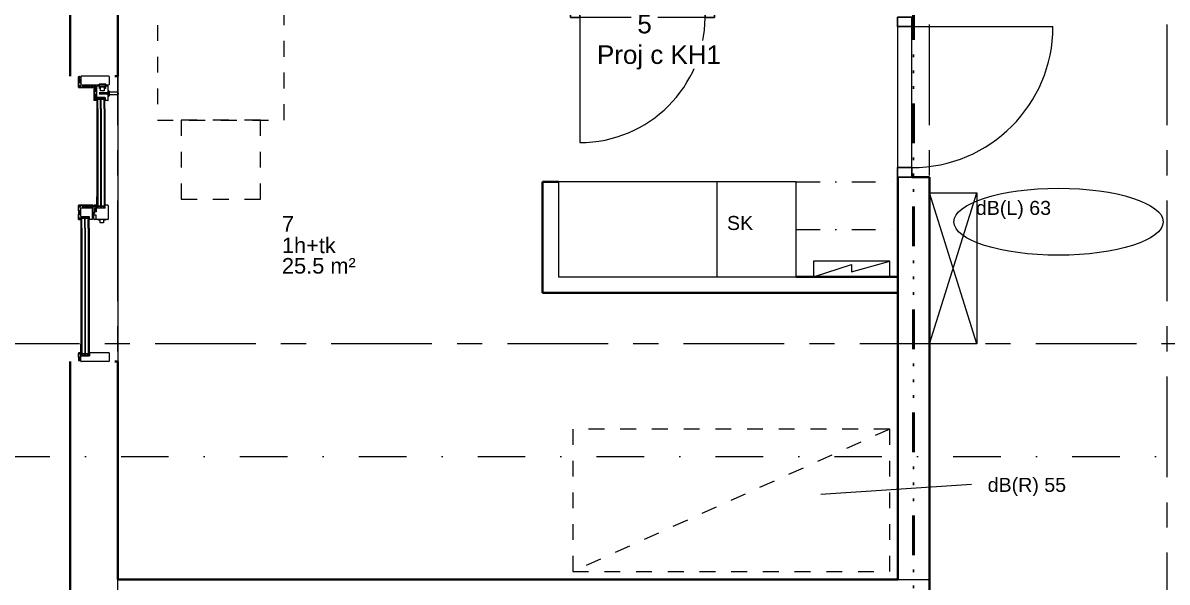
# Model space of a CAD drawing. Header units: millimetres. Extents: x -46592 to 140440, y -36427 to 76663.
# Drawn here: x 30995 to 38214, y 45902 to 49432 of the extents above; entities that cross this region are included whole.
import ezdxf

# ---------------------------------------------------------------- set-up
doc = ezdxf.new("R2010")
doc.units = ezdxf.units.MM
for name, pattern in [('Dash', [317.5, 158.75, -158.75]), ('Grid Line', [1111.25, 635, -158.75, 158.75, -158.75]), ('Katkoviiva 2mm', [200, 100, -100]), ('PALOALUE', [650, 250, -100, 0, -100, 0, -100, 0, -100]), ('Pistekatko 3_2_mm', [350, 150, -100, 0, -100]), ('Pistekatko 6_4_5_mm', [750, 300, -225, 0, -225])]:
    doc.linetypes.add(name, pattern=pattern)
for name, color, linetype, lineweight in [('AR-A_MERKINNÄT', 8, 'Continuous', 18), ('AR-A_MERKINNÄT-1', 8, 'Dash', 18), ('AR-A_MERKINNÄT-4', 8, 'PALOALUE', 50), ('AR-C_APUVIIVA', 1, 'Continuous', 18), ('AR-C_APUVIIVA-1', 1, 'Pistekatko 3_2_mm', 18), ('AR-C_APUVIIVA-3', 1, 'Katkoviiva 2mm', 18), ('AR-J_LEIKKMERK-2', 6, 'Pistekatko 6_4_5_mm', 9), ('AR-T_TEKSTI-HNRO', 3, 'Continuous', 9), ('AR-V_ARKKIT_TXT-1', 7, 'Continuous', 9), ('AR-V_ARKKIT_TXT-2', 250, 'Continuous', 9), ('AR-X1_EROHUTVIIVA', 11, 'Continuous', 18), ('AR-X2_OHUTVIIVA', 9, 'Continuous', 18), ('AR-Y_MODVIIVA-1', 8, 'Grid Line', 9), ('AR1235_VP', 6, 'Continuous', 18), ('AR1241_US-1', 1, 'Continuous', 35), ('AR1243_ULKOOVI', 3, 'Continuous', 18), ('AR1243_ULKOOVI-1', 3, 'Continuous', 25), ('AR1311_VS', 2, 'Continuous', 18), ('AR1311_VS-1', 2, 'Continuous', 35), ('AR23_SÄHKÖ-OSA-3', 6, 'Continuous', 9)]:
    doc.layers.add(name, color=color, linetype=linetype, lineweight=lineweight)
doc.styles.add('Arial', font='arial.ttf', dxfattribs={"height": 117.10189})
doc.styles.add('Arial_2', font='arial.ttf', dxfattribs={"height": 98.353293})
doc.styles.add('Arial_5', font='arial.ttf', dxfattribs={"height": 88.517964})

# ---------------------------------------------------------------- blocks, each defined once
blk = doc.blocks.new('SD CLEAR SLIDING TYPE A - Black _RAL 9011__Ext_ _ Chestnut Stained Wood_Int_-1707675-04 2_ krs')
at = {"layer": 'AR-A_MERKINNÄT'}
for p, q in [((-636.5, 94.8), (-636.5, 144.8)), ((-616.5, 144.8), (-616.5, 94.8)), ((-735, 93.5), (-735, -81.5)), ((-684, 96.5), (-732, 96.5)), ((-685, 73.2), (-685, 31.2)), ((-685, 73.2), (-681, 73.2)), ((-681, 73.2), (-681, 93.5)), ((-674, 73.3), (-681, 73.3)), ((-681, 73.3), (-681, 31.3)), ((-681, 73.3), (-674, 73.3)), ((-681, 31.3), (-681, 73.3)), ((-668, 69.8), (-674, 73.3)), ((-674, 73.3), (-668, 69.8)), ((-672, 86.8), (-672, 73.5)), ((-672, 73.5), (-664, 71.3)), ((-591.2, 88.8), (-670, 88.8)), ((-591.2, 88.8), (-670, 88.8)), ((-644, 88.8), (-644, 91.8)), ((-609, 88.8), (-644, 88.8)), ((-641, 94.8), (-612, 94.8)), ((-609, 91.8), (-609, 88.8)), ((-584, 88.8), (-591.2, 88.8)), ((-584, 88.8), (-591.2, 88.8)), ((-582, 86.8), (-582, 70.8)), ((1011, 93.4), (1011, -29.3)), ((1062, 96.5), (1014.1, 96.5)), ((1065, 93.5), (1065, -81.5)), ((-681, 31.2), (-685, 31.2)), ((-681, 31.3), (-674, 31.3)), ((-674, 31.3), (-681, 31.3)), ((-681, -81.5), (-681, 31.2)), ((-674, 31.3), (-668, 34.8)), ((-668, 34.8), (-674, 31.3)), ((-672.7, 13.8), (-639.7, 13.8)), ((-672.7, 13.8), (-672.7, -1.7)), ((-664, 33.3), (-672, 31.2)), ((-664, 33.3), (-672, 31.2)), ((-672, 31.2), (-672, 18.8)), ((-671.1, 12.4), (-671.1, 7)), ((-660.1, 12.4), (-671.1, 12.4)), ((-671.1, 7), (-668.5, 7)), ((-669, 15.8), (-603, 15.8)), ((-668, 34.8), (-668, 69.8)), ((-668, 69.8), (-668, 34.8)), ((-668, 6.5), (-668, 0.3)), ((-664, 71.3), (-656.5, 71.3)), ((-656.5, 68.3), (-664, 68.3)), ((-664, 68.3), (-664, 63.3)), ((-664, 63.3), (-642, 63.3)), ((-664, 41.3), (-664, 36.3)), ((-642, 41.3), (-664, 41.3)), ((-664, 41.3), (-664, 36.3)), ((-664, 36.3), (-656.5, 36.3)), ((-664, 36.3), (-656.5, 36.3)), ((-656.5, 33.3), (-664, 33.3)), ((-656.5, 33.3), (-664, 33.3)), ((-660.1, 0.3), (-660.1, 12.4)), ((-659.4, 15.8), (-659.4, 13.8)), ((-641.1, 12.2), (-658.7, 12.2)), ((-658.7, 12.2), (-658.7, -0.2)), ((-656.5, 71.3), (-656.5, 68.3)), ((-656.5, 36.3), (-656.5, 33.3)), ((-656.5, 36.3), (-656.5, 33.3)), ((-651.8, 9.3), (-653.6, 7.5)), ((-653.6, 7.5), (-646.2, 7.5)), ((-651.8, 15.8), (-651.8, 9.3)), ((-651.8, 9.3), (-648, 9.3)), ((-648, 15.8), (-648, 9.3)), ((-648, 9.3), (-646.2, 7.5)), ((-642, 63.3), (-642, 41.3)), ((-641.1, -0.2), (-641.1, 12.2)), ((-640.5, 7.3), (-640.5, -1.7)), ((-640.4, 15.8), (-640.4, 13.8)), ((-639.7, 13.8), (-639.7, 9.4)), ((-621.7, 9.3), (-621.7, 13.8)), ((-621.7, 13.8), (-601.3, 13.8)), ((-621.5, 15.8), (-621.5, 13.8)), ((-602.7, 12.4), (-620.5, 12.4)), ((-620.5, 12.4), (-620.5, 9.3)), ((-613.9, 9.3), (-615.7, 7.5)), ((-615.7, 7.5), (-608.3, 7.5)), ((-613.9, 15.8), (-613.9, 9.3)), ((-613.9, 9.3), (-610.1, 9.3)), ((-612.5, -1.7), (-612.5, 7.3)), ((-610.1, 15.8), (-610.1, 9.3)), ((-610.1, 9.3), (-608.3, 7.5)), ((-602.7, -0.2), (-602.7, 12.4)), ((-602.5, 13.8), (-602.5, 15.9)), ((-601.3, 13.8), (-601.3, -0.2)), ((-601.3, 12.3), (-591, 12.3)), ((-590.6, 11.1), (-601.3, 11.1)), ((-600, 18.4), (-600, 70.8)), ((-600, 18.4), (-600, 70.8)), ((-600, 70.8), (-581.8, 70.8)), ((-591, 13.8), (-591, 12.3)), ((-591, 13.8), (-582, 13.8)), ((-590.6, 8), (-590.6, 11.1)), ((-583.5, 8), (-590.6, 8)), ((-590, 68.8), (-590, 70.8)), ((-581.8, 68.8), (-590, 68.8)), ((-583.5, -0.2), (-583.5, 8)), ((-582, 13.8), (-582, -1.2)), ((-581.8, 70.8), (-581.8, 68.8)), ((80, 12.4), (80, -1.1)), ((81.5, 13.9), (89, 13.9)), ((81.5, 12.5), (87.4, 12.5)), ((81.5, 9.8), (81.5, 12.5)), ((81.5, 0.4), (81.5, 7.3)), ((87.4, 9.3), (82, 9.3)), ((82, 7.8), (87.9, 7.8)), ((87.4, 12.5), (87.4, 9.3)), ((88.9, 8.8), (88.9, 10.4)), ((89, 13.9), (89, 12.4)), ((99.1, 12.4), (89, 12.4)), ((89.4, 10.9), (98.5, 10.9)), ((98, 70.8), (98, 17.8)), ((99, 10.4), (99, 0.4)), ((121, 15.8), (100, 15.8)), ((100.2, 13.8), (100.2, 15.8)), ((119.2, 13.8), (100.2, 13.8)), ((100.5, 12.5), (118.5, 12.5)), ((100.5, 0.4), (100.5, 12.5)), ((107.8, 9.3), (106, 7.5)), ((106, 7.5), (113.4, 7.5)), ((107.8, 15.8), (107.8, 9.3)), ((107.8, 9.3), (111.6, 9.3)), ((111.6, 15.8), (111.6, 9.3)), ((111.6, 9.3), (113.4, 7.5)), ((115.2, 6.6), (115.2, 0.4)), ((118.5, 7.1), (115.7, 7.1)), ((116.7, 0.4), (116.7, 5.7)), ((116.7, 5.7), (118.9, 5.7)), ((118.5, 12.5), (118.5, 7.1)), ((119.2, 15.8), (119.2, 13.8)), ((119.9, 6.7), (119.9, 12.9)), ((121, 15.8), (121, -0.1)), ((140, 10.7), (170, 10.7)), ((140, -1.1), (140, 10.7)), ((-681, -26.5), (-677, -26.5)), ((-681, -34.1), (-672.5, -34.1)), ((-681, -37.9), (-672.5, -37.9)), ((-677, -45.5), (-681, -45.5)), ((-681, -53.1), (-677, -53.1)), ((-681, -60.7), (-672.5, -60.7)), ((-681, -64.5), (-672.5, -64.5)), ((-677, -72.1), (-681, -72.1)), ((-677, -8), (-677, -16)), ((-677, -16), (-670.8, -16)), ((-677, -26.5), (-677, -45.5)), ((-677, -53.1), (-677, -72.1)), ((-665, -7), (-676, -7)), ((-666.6, -25.6), (-676, -25.6)), ((-676, -46.4), (-666.6, -46.4)), ((-666.6, -52.2), (-676, -52.2)), ((-675.5, -45), (-675.5, -27)), ((-675.5, -27), (-666.6, -27)), ((-666.6, -45), (-675.5, -45)), ((-675.5, -71.6), (-675.5, -53.6)), ((-675.5, -53.6), (-666.6, -53.6)), ((-666.6, -71.6), (-675.5, -71.6)), ((-672.7, -1.7), (-582.5, -1.7)), ((-672.5, -34.1), (-670.7, -32.3)), ((-672.5, -37.9), (-672.5, -34.1)), ((-672.5, -37.9), (-670.7, -39.7)), ((-672.5, -60.7), (-670.7, -58.9)), ((-672.5, -64.5), (-672.5, -60.7)), ((-672.5, -64.5), (-670.7, -66.3)), ((-670.8, -16), (-670.8, -9.1)), ((-670.7, -39.7), (-670.7, -32.3)), ((-670.7, -66.3), (-670.7, -58.9)), ((-670.3, -8.6), (-666.6, -8.6)), ((-667.5, -0.2), (-660.6, -0.2)), ((-666.1, -9.1), (-666.1, -25.1)), ((-666.1, -27.5), (-666.1, -44.5)), ((-666.1, -46.9), (-666.1, -51.7)), ((-666.1, -54.1), (-666.1, -71.1)), ((-664.5, -98), (-664.5, -7.5)), ((-658.7, -0.2), (-641.1, -0.2)), ((-644, -1.2), (-609, -1.2)), ((-612.5, -0.2), (-602.7, -0.2)), ((-601.3, -0.2), (-583.5, -0.2)), ((80, -7.5), (80, -98.5)), ((80.5, -1.6), (119, -1.6)), ((91.5, -7), (80.5, -7)), ((81.6, -8.6), (86.3, -8.6)), ((81.6, -8.6), (81.6, -25.1)), ((81.6, -27.5), (81.6, -44.5)), ((81.6, -46.9), (81.6, -51.6)), ((81.6, -54), (81.6, -71.5)), ((81.6, -71.5), (91, -71.5)), ((98.5, -0.1), (82, -0.1)), ((82.1, -25.6), (92.5, -25.6)), ((82.1, -27), (91, -27)), ((82.1, -45), (91, -45)), ((82.1, -46.4), (92.5, -46.4)), ((82.1, -52.1), (91.5, -52.1)), ((82.1, -53.5), (91, -53.5)), ((85.9, -32.1), (85.9, -39.9)), ((85.9, -32.1), (88, -34.3)), ((85.9, -39.9), (88, -37.7)), ((85.9, -58.6), (88, -60.8)), ((85.9, -58.6), (85.9, -66.4)), ((85.9, -66.4), (88, -64.2)), ((86.3, -8.6), (86.3, -15.6)), ((86.3, -15.6), (92.5, -15.6)), ((87.9, -8.6), (91.1, -8.6)), ((87.9, -8.6), (87.9, -14.2)), ((87.9, -14.2), (91.1, -14.2)), ((88, -34.3), (95, -34.3)), ((88, -34.3), (88, -37.7)), ((88, -37.7), (95, -37.7)), ((88, -60.8), (88, -64.2)), ((88, -60.8), (95, -60.8)), ((88, -64.2), (95, -64.2)), ((91, -27), (91, -45)), ((91, -53.5), (91, -71.5)), ((91.1, -8.6), (91.1, -14.2)), ((92.5, -8), (92.5, -15.6)), ((92.5, -46.4), (92.5, -25.6)), ((92.5, -53), (94.8, -53)), ((92.5, -53.1), (92.5, -72.9)), ((92.5, -72), (95, -72)), ((92.8, -26.5), (95, -26.5)), ((92.8, -45.5), (94.8, -45.5)), ((95, -82.5), (95, -11.2)), ((95, -11.2), (170, -11.2)), ((114.7, -0.1), (101, -0.1)), ((119.8, -0.1), (117.2, -0.1)), ((152, -29.2), (152, -81.5)), ((170, -29.2), (152, -29.2)), ((170, -11.2), (170, -29.2)), ((1011, -29.3), (1029, -29.3)), ((1029, -82.5), (1029, -29.3)), ((-732.5, -98.5), (-732.5, -91.1)), ((-732, -84.5), (-684, -84.5)), ((-732, -90.6), (-723.4, -90.6)), ((-665.5, -99), (-732, -99)), ((-723.8, -92), (-730.6, -92)), ((-730.6, -92), (-730.6, -96.9)), ((-730.1, -97.4), (-724.3, -97.4)), ((-723.8, -96.9), (-723.8, -92)), ((-722.4, -91.6), (-722.4, -96.9)), ((-721.9, -97.4), (-714.4, -97.4)), ((-713.9, -96.9), (-713.9, -87.5)), ((-713.1, -86.5), (-713.1, -84.5)), ((-693.9, -86.5), (-713.1, -86.5)), ((-694.5, -87.9), (-712.5, -87.9)), ((-712.5, -87.9), (-712.5, -97.4)), ((-712.5, -97.4), (-695, -97.4)), ((-705.5, -91), (-707.3, -92.8)), ((-707.3, -92.8), (-699.9, -92.8)), ((-705.5, -84.5), (-705.5, -91)), ((-705.5, -91), (-701.7, -91)), ((-701.7, -84.5), (-701.7, -91)), ((-701.7, -91), (-699.9, -92.8)), ((-694.5, -96.9), (-694.5, -87.9)), ((-694.1, -84.5), (-694.1, -86.5)), ((-692.9, -87.5), (-692.9, -96.9)), ((-692.4, -97.4), (-666.6, -97.4)), ((-676, -73), (-666.6, -73)), ((-674.3, -85.2), (-674.3, -92.7)), ((-666.6, -85.2), (-674.3, -85.2)), ((-666.6, -92.7), (-674.3, -92.7)), ((-666.1, -73.5), (-666.1, -84.7)), ((-666.1, -96.9), (-666.1, -93.2)), ((80.5, -99), (169.5, -99)), ((81.5, -87.9), (87.2, -87.9)), ((81.5, -91.3), (81.5, -87.9)), ((81.5, -91.3), (87.2, -91.3)), ((81.6, -72.9), (92.5, -72.9)), ((81.6, -85.1), (81.6, -72.9)), ((88.8, -85.1), (81.6, -85.1)), ((81.6, -92.7), (88.8, -92.7)), ((81.6, -96.9), (81.6, -92.7)), ((114.4, -97.4), (82.1, -97.4)), ((87.2, -87.9), (87.2, -91.3)), ((88.8, -92.7), (88.8, -85.1)), ((149, -84.5), (97, -84.5)), ((114.4, -86.5), (114.4, -97.4)), ((114.4, -86.5), (135.6, -86.5)), ((115.5, -84.5), (115.5, -86.5)), ((116, -87.9), (134, -87.9)), ((116, -97.4), (116, -87.9)), ((116, -97.4), (134, -97.4)), ((123.1, -91), (121.3, -92.8)), ((121.3, -92.8), (128.7, -92.8)), ((123.1, -84.5), (123.1, -91)), ((123.1, -91), (126.9, -91)), ((126.9, -84.5), (126.9, -91)), ((126.9, -91), (128.7, -92.8)), ((134, -97.4), (134, -87.9)), ((134.5, -84.5), (134.5, -86.5)), ((135.6, -97.4), (135.6, -86.5)), ((168.4, -97.4), (135.6, -97.4)), ((161, -86.5), (161, -92.7)), ((170, -86.5), (161, -86.5)), ((161, -92.7), (168.4, -92.7)), ((168.4, -92.7), (168.4, -97.4)), ((170, -98.5), (170, -86.5)), ((1011, -86.5), (1019.8, -86.5)), ((1011, -86.5), (1011, -98)), ((1012, -99), (1060.4, -99)), ((1012.6, -87.9), (1018.2, -87.9)), ((1012.6, -91.1), (1012.6, -87.9)), ((1018.2, -91.1), (1012.6, -91.1)), ((1012.6, -96.9), (1012.6, -93.2)), ((1013.1, -92.7), (1019.8, -92.7)), ((1038.9, -97.4), (1013.1, -97.4)), ((1018.2, -87.9), (1018.2, -91.1)), ((1019.8, -86.5), (1019.8, -92.7)), ((1062, -84.5), (1031, -84.5)), ((1039.4, -87.5), (1039.4, -96.9)), ((1040.4, -84.5), (1040.4, -86.5)), ((1059, -87.9), (1041, -87.9)), ((1041, -87.9), (1041, -97.4)), ((1041, -97.4), (1059, -97.4)), ((1048, -91), (1046.2, -92.8)), ((1046.2, -92.8), (1053.6, -92.8)), ((1048, -84.5), (1048, -91)), ((1048, -91), (1051.8, -91)), ((1051.8, -84.5), (1051.8, -91)), ((1051.8, -91), (1053.6, -92.8)), ((1059, -97.4), (1059, -87.9)), ((1059.4, -86.5), (1059.4, -84.5)), ((1060.4, -90.4), (1060.4, -87.5)), ((1060.4, -99), (1060.4, -90.4))]:
    blk.add_line(p, q, dxfattribs=at)
for centre, radius, start, end in [((-626.5, 144.8), 10, 0, 180), ((-732, 93.5), 3, 90, 180), ((-684, 93.5), 3, 0, 90), ((-670, 86.8), 2, 90, 180), ((-641, 91.8), 3, 90, 180), ((-612, 91.8), 3, 0, 90), ((-584, 86.8), 2, 0.32557, 90), ((1014, 93.5), 3, 87.26049, 182.56256), ((1062, 93.5), 3, 0, 90), ((-669, 18.8), 3, 180, 270), ((-668.5, 6.5), 0.5, 360, 90), ((-667.5, 0.3), 0.5, 180, 270), ((-660.6, 0.3), 0.5, 270, 0), ((-603, 18.8), 3, 270, 0), ((81.5, 12.4), 1.5, 90, 180), ((82, 9.8), 0.5, 180, 270), ((82, 7.3), 0.5, 90, 180), ((82, 0.4), 0.5, 180, 270), ((87.9, 8.8), 1, 270, 0), ((89.4, 10.4), 0.5, 90, 180), ((100, 17.8), 2, 180, 270), ((98.5, 10.4), 0.5, 0, 90), ((98.5, 0.4), 0.5, 270, 360), ((100.6, 12.4), 1.5, 106.23311, 180), ((101, 0.4), 0.5, 180, 270), ((114.7, 0.4), 0.5, 270, 360), ((115.7, 6.6), 0.5, 90, 180), ((117.2, 0.4), 0.5, 180, 270), ((118.9, 12.9), 1, 360, 90), ((118.9, 6.7), 1, 270, 0), ((-676, -8), 1, 90, 180), ((-676, -26.6), 1, 90, 180), ((-676, -45.4), 1, 180, 270), ((-676, -53.2), 1, 90, 180), ((-676, -72), 1, 180, 270), ((-670.3, -9.1), 0.5, 90, 180), ((-666.6, -9.1), 0.5, 360, 90), ((-666.6, -25.1), 0.5, 270, 0), ((-666.6, -27.5), 0.5, 0, 90), ((-666.6, -44.5), 0.5, 270, 0), ((-666.6, -46.9), 0.5, 0, 90), ((-666.6, -51.7), 0.5, 270, 0), ((-666.6, -54.1), 0.5, 0, 90), ((-666.6, -71.1), 0.5, 270, 0), ((-665, -7.5), 0.5, 0, 90), ((-582.5, -1.2), 0.5, 270, 0), ((80.5, -1.1), 0.5, 180, 270), ((80.5, -7.5), 0.5, 90, 180), ((82.1, -25.1), 0.5, 180, 270), ((82.1, -27.5), 0.5, 90, 180), ((82.1, -44.5), 0.5, 180, 270), ((82.1, -46.9), 0.5, 90, 180), ((82.1, -51.6), 0.5, 180, 270), ((82.1, -54), 0.5, 90, 180), ((91.5, -8), 1, 0, 90), ((91.5, -53.1), 1, 0, 90), ((119, -0.6), 1, 270, 30), ((122, -0.1), 1, 180, 270), ((-732, -81.5), 3, 180, 270), ((-732, -91.1), 0.5, 90, 180), ((-732, -98.5), 0.5, 180, 270), ((-730.1, -96.9), 0.5, 180, 270), ((-724.3, -96.9), 0.5, 270, 0), ((-723.4, -91.6), 1, 0, 90), ((-721.9, -96.9), 0.5, 180, 270), ((-714.4, -96.9), 0.5, 270.33939, 0), ((-712.9, -87.5), 1, 90, 180), ((-695, -96.9), 0.5, 270, 0), ((-693.9, -87.5), 1, 0, 90), ((-692.4, -96.9), 0.5, 180, 270), ((-684, -81.5), 3, 270, 0), ((-666.6, -73.5), 0.5, 0, 90), ((-666.6, -84.7), 0.5, 270, 0), ((-666.6, -93.2), 0.5, 0, 90), ((-666.6, -96.9), 0.5, 270, 0), ((-665.5, -98), 1, 270, 0), ((80.5, -98.5), 0.5, 180, 270), ((82.1, -96.9), 0.5, 180, 270), ((97, -82.5), 2, 180, 270), ((149, -81.5), 3, 270, 360), ((169.5, -98.5), 0.5, 270, 0), ((1012, -98), 1, 180, 270), ((1013.1, -93.2), 0.5, 90, 180), ((1013.1, -96.9), 0.5, 180, 270), ((1031, -82.5), 2, 180, 268.96996), ((1038.9, -96.9), 0.5, 270, 0), ((1040.4, -87.5), 1, 90.13751, 180), ((1059.4, -87.5), 1, 0, 90.13751), ((1062, -81.5), 3, 270, 360)]:
    blk.add_arc(centre, radius, start, end, dxfattribs=at)
at = {"layer": 'AR-A_MERKINNÄT-1'}
for p, q in [((-630.5, 94.8), (-630.5, 32.8)), ((-622.5, 94.8), (-622.5, 32.8)), ((-643, -1.2), (-643, 2.3)), ((-643, 2.3), (-610, 2.3)), ((-610, -1.2), (-610, 2.3)), ((-643, -1.2), (-610, -1.2))]:
    blk.add_line(p, q, dxfattribs=at)
at = {"layer": 'AR-X2_OHUTVIIVA'}
for p, q in [((80, 86.8), (80, 70.8)), ((82, 88.8), (89.1, 88.8)), ((89.1, 88.8), (168, 88.8)), ((170, 86.8), (170, 1.9)), ((-600, 68.9), (-600, 16.9)), ((-528.3, 68.9), (-600, 68.9)), ((-594, 62.9), (-600, 62.9)), ((-594, 44.9), (-600, 44.9)), ((-594, 40.9), (-600, 40.9)), ((-594, 22.9), (-600, 22.9)), ((-600, 16.9), (-528.3, 16.9)), ((-598, 59.9), (-595, 62.9)), ((-598, 47.9), (-598, 59.9)), ((-595, 44.9), (-598, 47.9)), ((-598, 37.9), (-595, 40.9)), ((-598, 25.9), (-598, 37.9)), ((-595, 22.9), (-598, 25.9)), ((-597, 59.5), (-594.6, 61.9)), ((-597, 48.3), (-597, 59.5)), ((-594.6, 45.9), (-597, 48.3)), ((-597, 37.5), (-594.6, 39.9)), ((-597, 26.3), (-597, 37.5)), ((-597, 33.4), (-597, 35.5)), ((-594.6, 23.9), (-597, 26.3)), ((-528.3, 62.9), (-595, 62.9)), ((-528.3, 44.9), (-595, 44.9)), ((-528.3, 40.9), (-595, 40.9)), ((-528.3, 22.9), (-595, 22.9)), ((-594.6, 61.9), (-589, 61.9)), ((-589, 45.9), (-594.6, 45.9)), ((-594.6, 39.9), (-589, 39.9)), ((-589, 23.9), (-594.6, 23.9)), ((-589, 61.9), (-589, 45.9)), ((-589, 61.9), (-589, 57.7)), ((-589, 39.9), (-589, 23.9)), ((-588, 62.9), (-588, 44.9)), ((-588, 40.9), (-588, 22.9)), ((-528.3, 68.9), (26.3, 68.9)), ((-528.3, 62.9), (26.3, 62.9)), ((-528.3, 44.9), (26.3, 44.9)), ((-528.3, 40.9), (26.3, 40.9)), ((-528.3, 22.9), (26.3, 22.9)), ((-528.3, 16.9), (26.3, 16.9)), ((26.3, 68.9), (98, 68.9)), ((26.3, 62.9), (93, 62.9)), ((26.3, 44.9), (93, 44.9)), ((26.3, 40.9), (93, 40.9)), ((26.3, 22.9), (93, 22.9)), ((98, 16.9), (26.3, 16.9)), ((98, 70.8), (79.8, 70.8)), ((79.8, 70.8), (79.8, 68.9)), ((79.8, 68.9), (90.7, 68.9)), ((98, 70.8), (80.7, 70.8)), ((98, 70.8), (80.7, 70.8)), ((86, 62.9), (86, 44.9)), ((86, 40.9), (86, 22.9)), ((87, 61.9), (87, 45.9)), ((87, 61.9), (87, 57.7)), ((92.6, 61.9), (87, 61.9)), ((87, 45.9), (92.6, 45.9)), ((92.6, 39.9), (87, 39.9)), ((87, 39.9), (87, 23.9)), ((87, 23.9), (92.6, 23.9)), ((90.7, 68.9), (90.7, 70.8)), ((92, 62.9), (98, 62.9)), ((92, 44.9), (98, 44.9)), ((92, 40.9), (98, 40.9)), ((92, 22.9), (98, 22.9)), ((95, 59.5), (92.6, 61.9)), ((92.6, 45.9), (95, 48.3)), ((95, 37.5), (92.6, 39.9)), ((92.6, 23.9), (95, 26.3)), ((96, 59.9), (93, 62.9)), ((93, 44.9), (96, 47.9)), ((96, 37.9), (93, 40.9)), ((93, 22.9), (96, 25.9)), ((95, 48.3), (95, 59.5)), ((95, 26.3), (95, 37.5)), ((95, 33.4), (95, 35.5)), ((96, 47.9), (96, 59.9)), ((96, 25.9), (96, 37.9)), ((98, 68.9), (98, 16.9)), ((126.6, 5.4), (126.6, -1.1)), ((130, 5.4), (126.6, 5.4)), ((130, -1.1), (130, 5.4)), ((170, 71.2), (174, 71.2)), ((174, 27.2), (170, 27.2)), ((174, 71.2), (174, 59.2)), ((174, 59.2), (190, 59.2)), ((174, 39.2), (174, 27.2)), ((190, 39.2), (174, 39.2)), ((190, 59.2), (190, 39.2)), ((126.6, -1.1), (122, -1.1)), ((167, -1.1), (130, -1.1)), ((152, -31.3), (152, -83.3)), ((223.7, -31.3), (152, -31.3)), ((157.9, -37.3), (152, -37.3)), ((157.9, -55.3), (152, -55.3)), ((157.9, -59.3), (152, -59.3)), ((154, -40.3), (157, -37.3)), ((154, -52.3), (154, -40.3)), ((157, -55.3), (154, -52.3)), ((154, -62.3), (157, -59.3)), ((154, -74.3), (154, -62.3)), ((155, -40.7), (157.4, -38.3)), ((155, -51.8), (155, -40.7)), ((157.4, -54.3), (155, -51.8)), ((155, -62.7), (157.4, -60.3)), ((155, -73.8), (155, -62.7)), ((155, -66.8), (155, -64.7)), ((223.7, -37.3), (157, -37.3)), ((223.7, -55.3), (157, -55.3)), ((223.7, -59.3), (157, -59.3)), ((157.4, -38.3), (163, -38.3)), ((163, -54.3), (157.4, -54.3)), ((157.4, -60.3), (163, -60.3)), ((163, -38.3), (163, -54.3)), ((163, -38.3), (163, -42.4)), ((163, -60.3), (163, -76.3)), ((164, -37.3), (164, -55.3)), ((164, -59.3), (164, -77.3)), ((223.7, -31.3), (957.3, -31.3)), ((223.7, -37.3), (957.3, -37.3)), ((223.7, -55.3), (957.3, -55.3)), ((223.7, -59.3), (957.3, -59.3)), ((957.3, -31.3), (1029, -31.3)), ((957.3, -37.3), (1024, -37.3)), ((957.3, -55.3), (1024, -55.3)), ((957.3, -59.3), (1024, -59.3)), ((1017, -37.3), (1017, -55.3)), ((1017, -59.3), (1017, -77.3)), ((1018, -38.3), (1018, -54.3)), ((1018, -38.3), (1018, -42.4)), ((1023.6, -38.3), (1018, -38.3)), ((1018, -54.3), (1023.6, -54.3)), ((1023.6, -60.3), (1018, -60.3)), ((1018, -60.3), (1018, -76.3)), ((1023.1, -37.3), (1029, -37.3)), ((1023.1, -55.3), (1029, -55.3)), ((1023.1, -59.3), (1029, -59.3)), ((1026, -40.7), (1023.6, -38.3)), ((1023.6, -54.3), (1026, -51.8)), ((1026, -62.7), (1023.6, -60.3)), ((1027, -40.3), (1024, -37.3)), ((1024, -55.3), (1027, -52.3)), ((1027, -62.3), (1024, -59.3)), ((1026, -51.8), (1026, -40.7)), ((1026, -73.8), (1026, -62.7)), ((1026, -66.8), (1026, -64.7)), ((1027, -52.3), (1027, -40.3)), ((1027, -74.3), (1027, -62.3)), ((1029, -31.3), (1029, -83.3)), ((157.9, -77.3), (152, -77.3)), ((152, -83.3), (223.7, -83.3)), ((157, -77.3), (154, -74.3)), ((157.4, -76.3), (155, -73.8)), ((223.7, -77.3), (157, -77.3)), ((163, -76.3), (157.4, -76.3)), ((223.7, -77.3), (957.3, -77.3)), ((223.7, -83.3), (957.3, -83.3)), ((957.3, -77.3), (1024, -77.3)), ((1029, -83.3), (957.3, -83.3)), ((1018, -76.3), (1023.6, -76.3)), ((1023.1, -77.3), (1029, -77.3)), ((1023.6, -76.3), (1026, -73.8)), ((1024, -77.3), (1027, -74.3))]:
    blk.add_line(p, q, dxfattribs=at)
for centre, radius, start, end in [((82, 86.8), 2, 90, 179.51969), ((168, 86.8), 2, 0.4144, 90), ((167, 1.9), 3, 270, 360)]:
    blk.add_arc(centre, radius, start, end, dxfattribs=at)
blk = doc.blocks.new('ARC_AO - dB sisäovi-puu asunnonovi - 10x21-1665506-04 2_ krs')
at = {"layer": 'AR1243_ULKOOVI'}
for p, q in [((445, 102), (-445, 102)), ((-445, 10), (445, 10)), ((445, 10), (445, -880))]:
    blk.add_line(p, q, dxfattribs=at)
blk.add_arc((445, 10), 890, 180, 270, dxfattribs=at)
at = {"layer": 'AR1243_ULKOOVI-1'}
for p, q in [((-505, 10), (-505, 102)), ((-505, 102), (-445, 102)), ((-445, 102), (-445, 10)), ((445, 10), (445, 102)), ((445, 102), (505, 102)), ((505, 102), (505, 10)), ((-445, 10), (-505, 10)), ((505, 10), (445, 10))]:
    blk.add_line(p, q, dxfattribs=at)
blk = doc.blocks.new('ARC_OK1 - kostean tilan sisäovi-puu - KPH-elementtiovi - 9x21-1650273-04 2_ krs')
at = {"layer": 'AR1243_ULKOOVI'}
for p, q in [((395, 37.5), (395, 827.5)), ((-395, 37.5), (395, 37.5)), ((395, -37.5), (-395, -37.5))]:
    blk.add_line(p, q, dxfattribs=at)
blk.add_arc((395, 37.5), 790, 90, 180, dxfattribs=at)
at = {"layer": 'AR1243_ULKOOVI-1'}
for p, q in [((-395, 37.5), (-455, 37.5)), ((-455, 37.5), (-455, -37.5)), ((-395, -37.5), (-395, 37.5)), ((455, 37.5), (395, 37.5)), ((395, 37.5), (395, -37.5)), ((455, -37.5), (455, 37.5)), ((-455, -37.5), (-395, -37.5)), ((395, -37.5), (455, -37.5))]:
    blk.add_line(p, q, dxfattribs=at)
blk = doc.blocks.new('Paloaluemerkintä - EI60-1905773-04 2_ krs')
at = {"layer": 'AR-A_MERKINNÄT-4'}
blk.add_line((0, 0), (24000, 0), dxfattribs=at)

msp = doc.modelspace()

# ---------------------------------------------------------------- linework, layer by layer
at = {"layer": 'AR-C_APUVIIVA'}
for p, q in [((35984.1, 47928.5), (35984.1, 47828.5)), ((36464.1, 47928.5), (35984.1, 47928.5)), ((35984.1, 47828.5), (36222.3, 47905.9)), ((36222.3, 47860.9), (36464.1, 47928.5)), ((36222.3, 47905.9), (36222.3, 47860.9)), ((36464.1, 47828.5), (36464.1, 47928.5))]:
    msp.add_line(p, q, dxfattribs=at)
at = {"layer": 'AR-C_APUVIIVA-1'}
for p, q in [((35874.1, 48428.5), (36514.1, 48428.5)), ((35874.1, 48428.5), (36514.1, 48428.5)), ((35874.1, 48128.5), (36514.1, 48128.5)), ((35874.1, 48128.5), (36514.1, 48128.5))]:
    msp.add_line(p, q, dxfattribs=at)
at = {"layer": 'AR-C_APUVIIVA-3'}
for p, q in [((31844.1, 49618.5), (31844.1, 48818.5)), ((31844.1, 49618.5), (31844.1, 48818.5)), ((32644.1, 48818.5), (32644.1, 49618.5)), ((32644.1, 48818.5), (32644.1, 49618.5)), ((31844.1, 48818.5), (32644.1, 48818.5)), ((31844.1, 48818.5), (32644.1, 48818.5)), ((31994.1, 48818.5), (31994.1, 48318.5)), ((32494.1, 48818.5), (31994.1, 48818.5)), ((31994.1, 48818.5), (31994.1, 48318.5)), ((32494.1, 48818.5), (31994.1, 48818.5)), ((32494.1, 48318.5), (32494.1, 48818.5)), ((32494.1, 48318.5), (32494.1, 48818.5)), ((31994.1, 48318.5), (32494.1, 48318.5)), ((31994.1, 48318.5), (32494.1, 48318.5)), ((36464.1, 46868.5), (34464.1, 46868.5)), ((34464.1, 46868.5), (34464.1, 45968.5)), ((36464.1, 46868.5), (34464.1, 45968.5)), ((36464.1, 46868.5), (34464.1, 46868.5)), ((34464.1, 46868.5), (34464.1, 45968.5)), ((36464.1, 46868.5), (34464.1, 45968.5)), ((36464.1, 45968.5), (36464.1, 46868.5)), ((36464.1, 45968.5), (36464.1, 46868.5)), ((34464.1, 45968.5), (36464.1, 45968.5)), ((34464.1, 45968.5), (36464.1, 45968.5))]:
    msp.add_line(p, q, dxfattribs=at)
at = {"layer": 'AR-J_LEIKKMERK-2'}
msp.add_line((27113.5, 46694.4), (50033, 46694.4), dxfattribs=at)
at = {"layer": 'AR-V_ARKKIT_TXT-2'}
msp.add_line((36028.6, 46457.8), (36980.4, 46520.8), dxfattribs=at)
at = {"layer": 'AR-X1_EROHUTVIIVA'}
for p, q in [((34374.1, 48428.5), (34374.1, 47828.5)), ((35374.1, 48428.5), (34374.1, 48428.5)), ((35374.1, 48428.5), (35374.1, 47828.5)), ((35874.1, 48428.5), (35374.1, 48428.5)), ((35874.1, 47828.5), (35874.1, 48428.5)), ((36714.1, 48358.5), (37014.1, 48358.5)), ((36714.1, 47406), (37014.1, 48358.5)), ((37014.1, 47406), (36714.1, 48358.5)), ((37014.1, 48358.5), (37014.1, 47406)), ((34374.1, 47828.5), (35374.1, 47828.5)), ((35374.1, 47828.5), (35874.1, 47828.5)), ((37014.1, 47406), (36694.1, 47406))]:
    msp.add_line(p, q, dxfattribs=at)
msp.add_ellipse((37529.1, 48176.8), major_axis=(660, 0), ratio=0.32026, dxfattribs=at)
at = {"layer": 'AR-Y_MODVIIVA-1'}
for p, q in [((31594.1, 32118), (31594.1, 59825.4)), ((36714.1, 32118), (36714.1, 59825.4)), ((38214.1, 32118), (38214.1, 59825.4)), ((49133.2, 47406), (29793.3, 47406))]:
    msp.add_line(p, q, dxfattribs=at)
at = {"layer": 'AR1235_VP'}
for p, q in [((31594.1, 49095.4), (31594.1, 48995.5)), ((31594.1, 48978.4), (31594.1, 47295.4))]:
    msp.add_line(p, q, dxfattribs=at)
at = {"layer": 'AR1241_US-1'}
for p, q in [((31294.1, 49870.5), (31294.1, 49095.4)), ((31594.1, 49095.4), (31594.1, 49870.5)), ((31575.1, 49095.4), (31594.1, 49095.4)), ((36514.1, 48458.5), (36514.1, 45918.5)), ((36714.1, 48458.5), (36604.1, 48458.5)), ((36714.1, 45918.5), (36714.1, 48458.5)), ((31294.1, 47295.4), (31294.1, 45041)), ((31594.1, 47295.4), (31575.1, 47295.4)), ((31594.1, 45918.5), (31594.1, 47295.4)), ((36514.1, 45918.5), (31594.1, 45918.5)), ((36714.1, 45618.5), (36714.1, 45918.5))]:
    msp.add_line(p, q, dxfattribs=at)
at = {"layer": 'AR1311_VS'}
msp.add_line((36514.1, 45918.5), (36714.1, 45918.5), dxfattribs=at)
at = {"layer": 'AR1311_VS-1'}
for p, q in [((34274.1, 48428.5), (34274.1, 47728.5)), ((34374.1, 48428.5), (34274.1, 48428.5)), ((36514.1, 47828.5), (35874.1, 47828.5)), ((34274.1, 47728.5), (36514.1, 47728.5))]:
    msp.add_line(p, q, dxfattribs=at)

# ---------------------------------------------------------------- block references
at = {"layer": 'AR-A_MERKINNÄT', "rotation": 89.99999999999991}
msp.add_blockref('Paloaluemerkintä - EI60-1905773-04 2_ krs', (36614.1, 33716.8), dxfattribs=at)
at = {"layer": 'AR1243_ULKOOVI'}
for name, p, rotation in [('ARC_OK1 - kostean tilan sisäovi-puu - KPH-elementtiovi - 9x21-1650273-04 2_ krs', (34904.1, 49504), 180), ('ARC_AO - dB sisäovi-puu asunnonovi - 10x21-1665506-04 2_ krs', (36614.1, 48963.5), 90.00000000000173), ('SD CLEAR SLIDING TYPE A - Black _RAL 9011__Ext_ _ Chestnut Stained Wood_Int_-1707675-04 2_ krs', (31444.1, 48360.4), 270.0000000000017)]:
    msp.add_blockref(name, p, dxfattribs=dict(at, rotation=rotation))

# ---------------------------------------------------------------- texts
at = {"layer": 'AR-T_TEKSTI-HNRO', "attachment_point": 1, "line_spacing_factor": 0.938532, "style": 'Arial_2'}
for s, insert, char_height, width in [('7', (32629.3, 48212.5), 98.4, 91.2), ('1h+tk', (32629.3, 48076.9), 98.35, 404.4), ('25.5 m²', (32629.3, 47947.8), 98.35, 554.4)]:
    msp.add_mtext(s, dxfattribs=dict(at, insert=insert, char_height=char_height, width=width))
at = {"layer": 'AR-V_ARKKIT_TXT-1', "char_height": 88.52, "attachment_point": 1, "line_spacing_factor": 0.938532, "style": 'Arial_5'}
for s, insert, width in [('dB(L) 63', (37007.5, 48308.4), 564.818), ('SK', (35437.3, 48213.3), 196.552), ('SK', (35437.3, 48213.3), 196.552), ('dB(R) 55', (37082, 46560.2), 588.577)]:
    msp.add_mtext(s, dxfattribs=dict(at, insert=insert, width=width))

# ---------------------------------------------------------------- next in the draw order: texts
at = {"layer": 'AR23_SÄHKÖ-OSA-3', "insert": (34917.3, 49483), "char_height": 117.1, "width": 108.585, "attachment_point": 2, "line_spacing_factor": 0.938532, "style": 'Arial', "bg_fill": 3, "box_fill_scale": 1.25, "bg_fill_color": 0, "bg_fill_transparency": 0}
msp.add_mtext('5', dxfattribs=at)

# ---------------------------------------------------------------- next in the draw order: texts
at = {"layer": 'AR23_SÄHKÖ-OSA-3', "insert": (35008.2, 49290.1), "char_height": 117.1, "width": 930.116, "attachment_point": 2, "line_spacing_factor": 0.938532, "style": 'Arial', "bg_fill": 3, "box_fill_scale": 1.25, "bg_fill_color": 0, "bg_fill_transparency": 0}
msp.add_mtext('Proj c KH1', dxfattribs=at)

doc.saveas('drawing.dxf')
